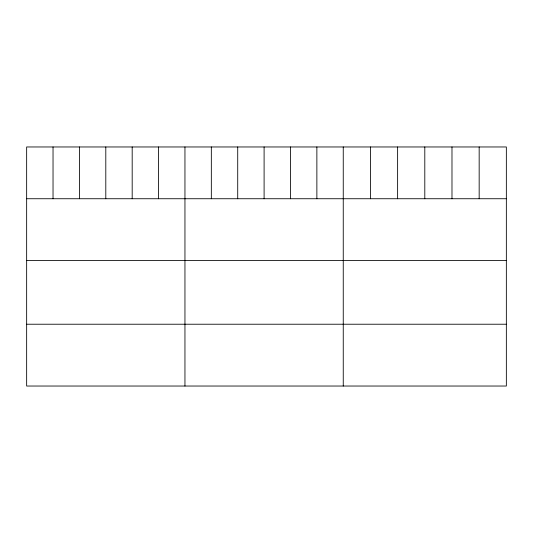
<?xml version="1.0" encoding="UTF-8"?>
<svg xmlns="http://www.w3.org/2000/svg" width="533" height="533" viewBox="0 0 533 533"><rect width="100%" height="100%" fill="white"/><g stroke="black" fill="none" stroke-linecap="round" stroke-linejoin="round"><path stroke-width="0.8" d="M506.35 198.736L506.35 386.032L26.65 386.032L26.65 146.968L506.35 146.968L506.35 198.736L26.65 198.736M26.65 260.544L506.35 260.544M26.65 324.224L506.35 324.224M479.167 146.968L479.167 198.736M451.984 146.968L451.984 198.736M424.801 146.968L424.801 198.736M397.618 146.968L397.618 198.736M370.435 146.968L370.435 198.736M343.252 146.968L343.252 386.032M316.869 146.968L316.869 198.736M290.485 146.968L290.485 198.736M264.101 146.968L264.101 198.736M237.718 146.968L237.718 198.736M211.334 146.968L211.334 198.736M184.951 146.968L184.951 386.032M158.567 146.968L158.567 198.736M132.184 146.968L132.184 198.736M105.801 146.968L105.801 198.736M79.417 146.968L79.417 198.736M53.033 146.968L53.033 198.736"/></g></svg>
